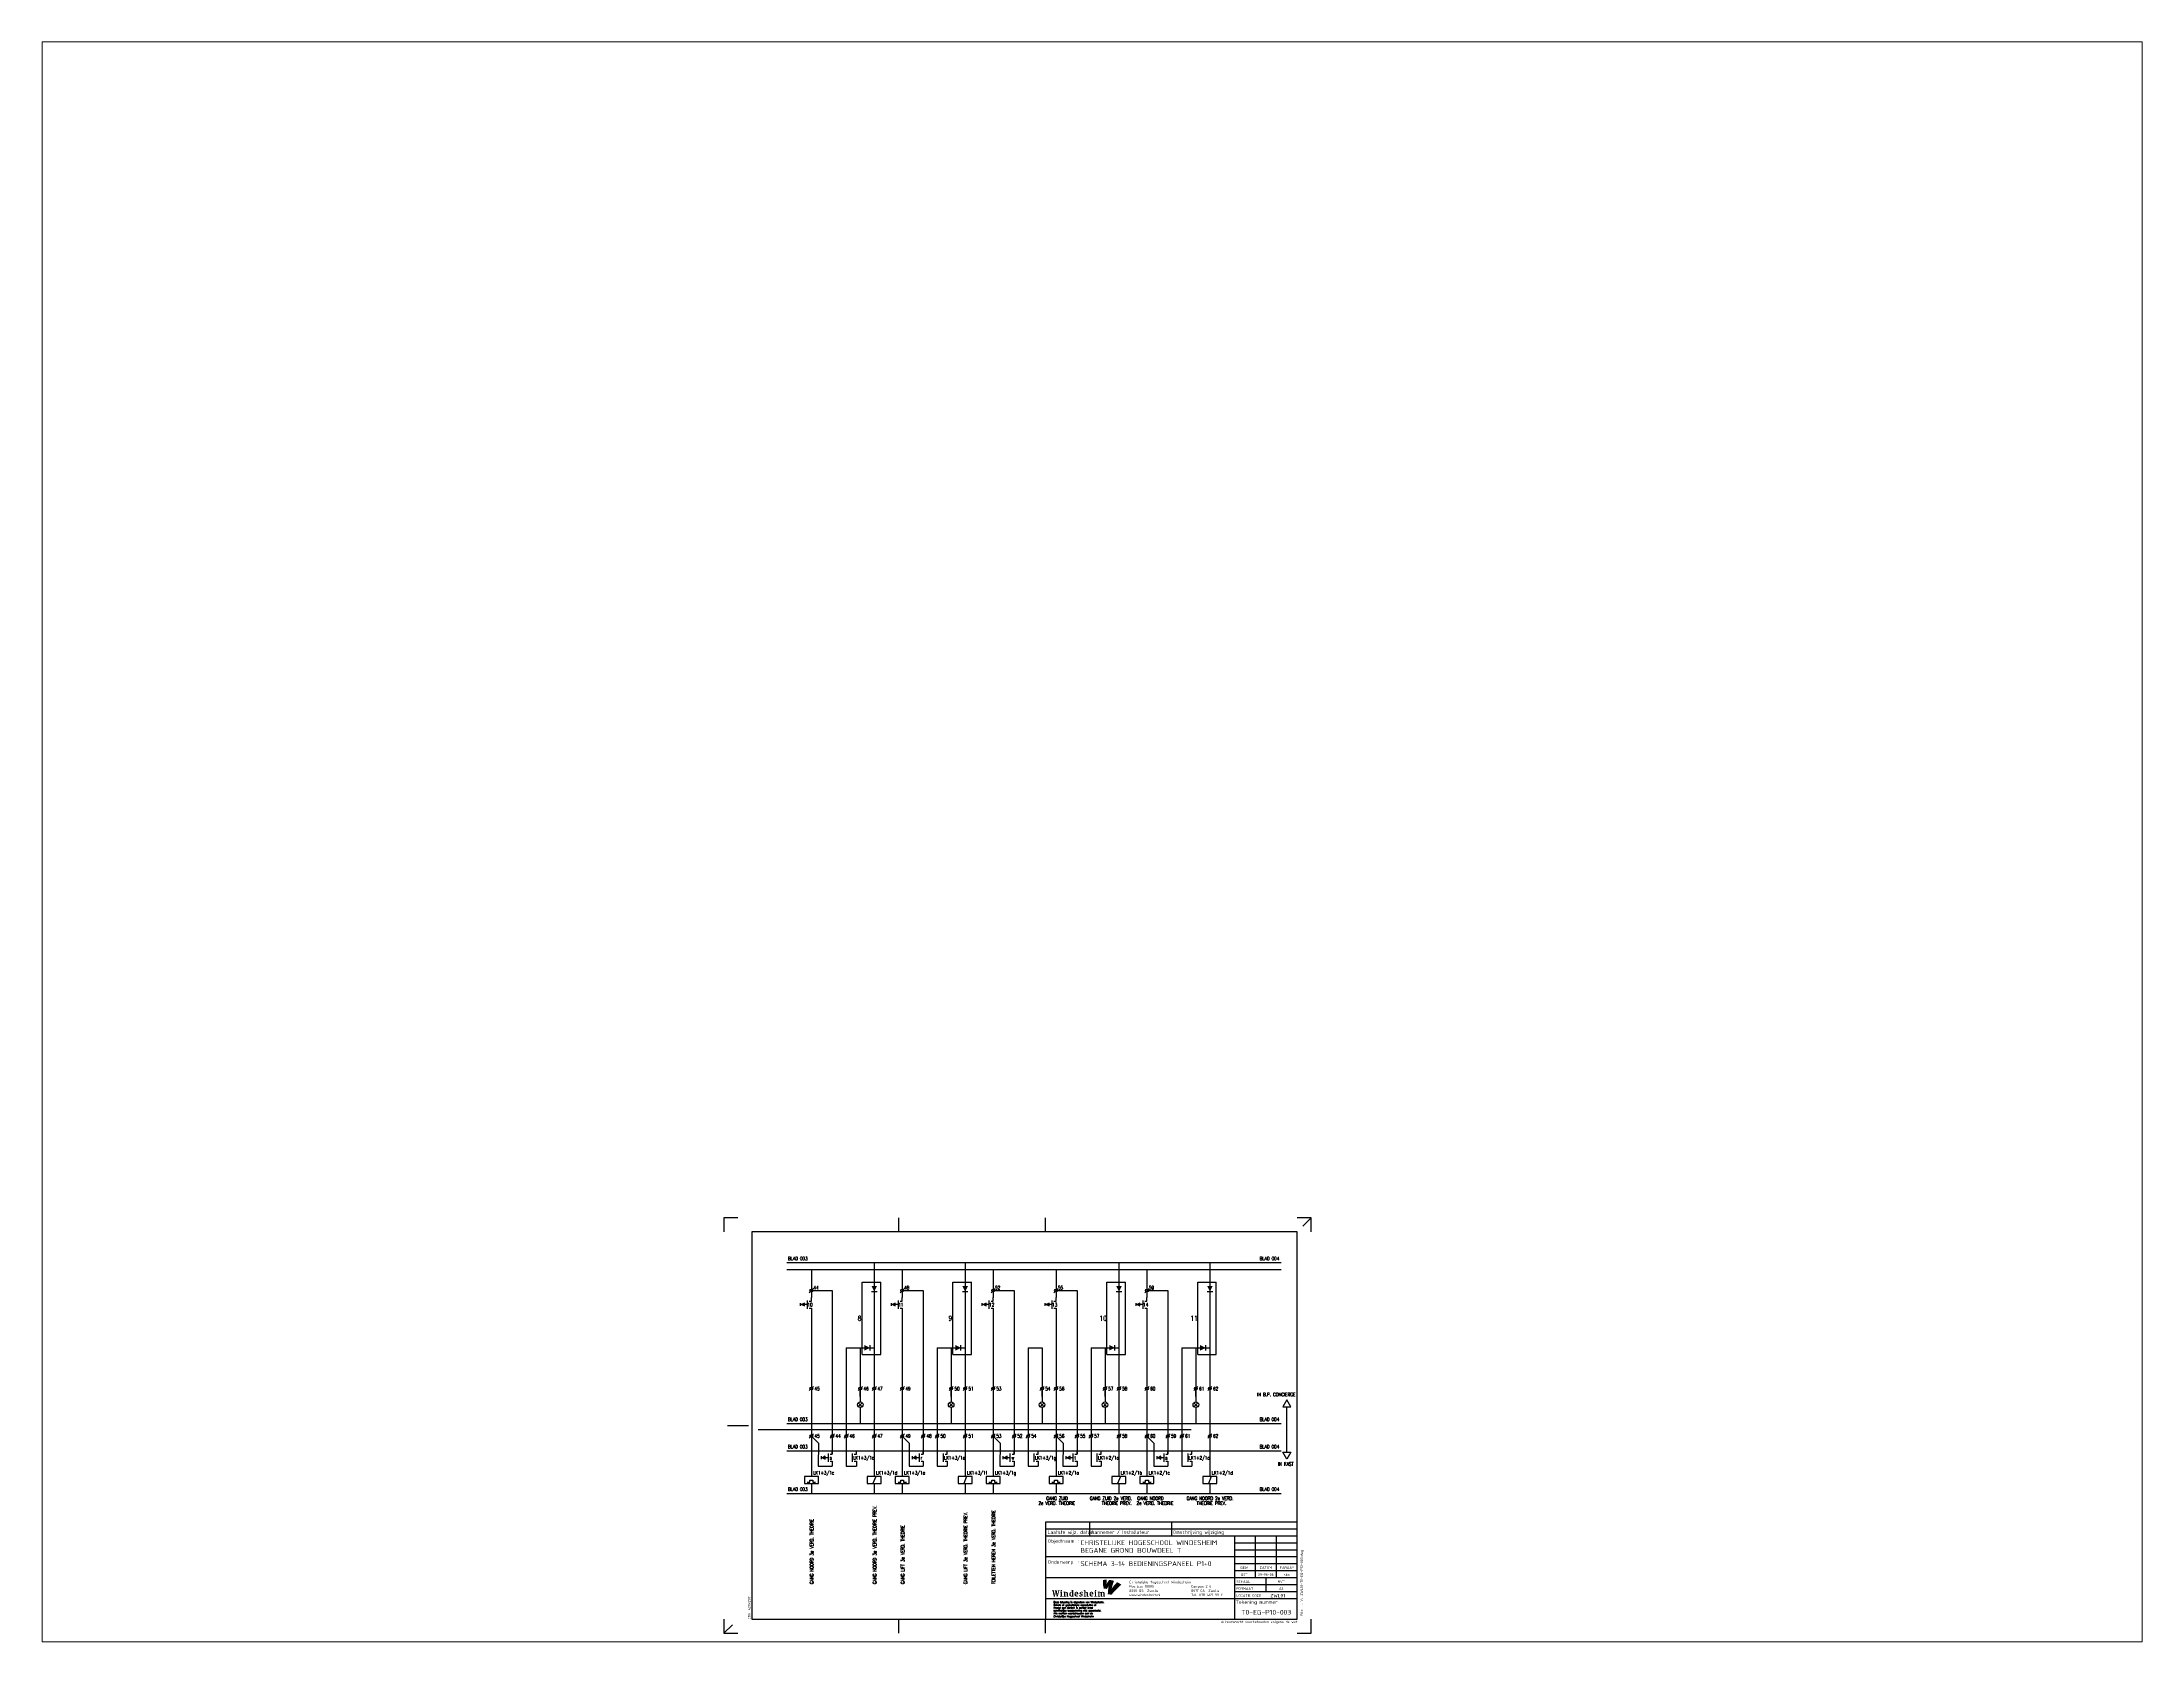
# Paper-space layout 'Layout1' of a CAD drawing. Header units: millimetres. Extents: x 27 to 240, y 20 to 183.
# The model-space entities are those that its viewports show. They can reach past a viewport. Long polylines and large blocks are cut down to what shows.
import ezdxf
from ezdxf.enums import TextEntityAlignment as Align

# ---------------------------------------------------------------- set-up
doc = ezdxf.new("R2010")
doc.units = ezdxf.units.MM
doc.linetypes.add('HIDDEN', pattern=[9.375, 6.25, -3.125])
for name, color, linetype in [('00att018', 1, 'CONTINUOUS'), ('00att025', 2, 'CONTINUOUS'), ('00att035', 3, 'CONTINUOUS'), ('00att050', 4, 'CONTINUOUS'), ('00kad018', 1, 'CONTINUOUS'), ('00kad025', 2, 'CONTINUOUS'), ('00kad070', 5, 'CONTINUOUS'), ('BL$2----_KADER', 7, 'CONTINUOUS'), ('BL$4----_LOGO', 7, 'CONTINUOUS'), ('BL$4----_STEMPEL', 7, 'CONTINUOUS'), ('ByLayer', 2, 'CONTINUOUS'), ('D25', 1, 'CONTINUOUS'), ('D35', 2, 'CONTINUOUS'), ('EL6-----', 7, 'CONTINUOUS'), ('LAAG_1', 160, 'CONTINUOUS')]:
    doc.layers.add(name, color=color, linetype=linetype)
doc.styles.add('EDU', font='ROMANS.SHX', dxfattribs={"height": 2.5})
doc.styles.add('ISO', font='isocp.shx')
doc.styles.add('ROMANS', font='ROMANS.SHX', dxfattribs={"width": 0.7})

# ---------------------------------------------------------------- blocks, each defined once
blk = doc.blocks.new('a3-windesheim-hor')
at = {"layer": '00kad018', "color": 1}
for p, q in [((0, 297), (0, 287)), ((10, 297), (0, 297)), ((125, 287), (125, 297)), ((230, 287), (230, 297)), ((420, 297), (410, 297)), ((420, 297), (414, 291)), ((420, 287), (420, 297)), ((2.5, 148.5), (17.5, 148.5)), ((0, 10), (0, 0)), ((0, 0), (6, 6)), ((0, 0), (10, 0)), ((125, 0), (125, 10)), ((230, 0), (230, 10)), ((410, 0), (420, 0)), ((420, 0), (420, 10))]:
    blk.add_line(p, q, dxfattribs=at)
at = {"layer": '00kad070', "color": 5}
for p, q in [((20, 287), (20, 10)), ((410, 287), (20, 287)), ((410, 10), (410, 287)), ((20, 10), (410, 10))]:
    blk.add_line(p, q, dxfattribs=at)
at = {"layer": '00att018', "color": 1, "style": 'ISO'}
blk.add_text('afm. 420x297', height=1.8, rotation=90, dxfattribs=at).set_placement((19, 10))
blk.add_text('Auteursrecht voorbehouden volgens de wet', height=1.8, dxfattribs=at).set_placement((410.1, 7.2), align=Align.RIGHT)
blk = doc.blocks.new('AI9-BLK4')
at = {"layer": 'LAAG_1'}
h = blk.add_hatch(color=40, dxfattribs=at)
edge = h.paths.add_edge_path()
edge.add_spline(control_points=[(7.1, 7.2), (4.8, 4.7), (2.6, 2.6), (-0.7, -2.1), (0, 0.5), (1.3, 5.9), (2.6, 9), (0.7, 9.7), (-2.2, 10.3), (-4.1, 10.4), (-5.5, 8.8), (-7.5, 5.5), (-8.1, 4.4), (-8, 6.9), (-7.7, 9.3), (-7.6, 10.6), (-9.6, 10.7), (-11, 10.6), (-13.2, 10.3), (-13.3, 6), (-13.1, 2), (-12, -2), (-10.8, -2.1), (-7.6, -2.4), (-7.6, -2.4), (-7.1, -1.7), (-6.1, 0), (-5, 1.4), (-5.4, -0.9), (-5.9, -4.1), (-6.1, -7.2), (-6.1, -8.1), (-6.2, -9.1), (-6.2, -10.1), (-4.7, -10.2), (-1, -10.6), (-0.7, -10.6), (-0.7, -10.6), (-0.7, -10.6), (-0.7, -10.6), (-0.7, -10.6), (-0.7, -10.6), (-0.7, -10.6), (0.7, -8.8), (2.3, -7), (3.6, -5.5), (4.7, -4.4), (5.7, -3.3), (6.7, -2.4), (9.3, 0.1), (11.5, 2.1), (13.2, 3.5), (11, 5.1), (9.5, 6.1), (7.1, 7.2)], knot_values=[0, 0, 0, 0, 1, 1, 1, 2, 2, 2, 3, 3, 3, 4, 4, 4, 5, 5, 5, 6, 6, 6, 7, 7, 7, 8, 8, 8, 9, 9, 9, 10, 10, 10, 11, 11, 11, 12, 12, 12, 13, 13, 13, 14, 14, 14, 15, 15, 15, 16, 16, 16, 17, 17, 17, 18, 18, 18, 18], degree=3, periodic=0)
h = blk.add_hatch(color=154, dxfattribs=at)
edge = h.paths.add_edge_path()
edge.add_spline(control_points=[(-0.7, -10.6), (-0.7, -10.6), (-0.7, -10.6), (-0.7, -10.6), (-0.7, -10.6), (-0.7, -10.6), (-0.7, -10.6)], knot_values=[0, 0, 0, 0, 1, 1, 1, 2, 2, 2, 2], degree=3, periodic=0)
h = blk.add_hatch(color=154, dxfattribs=at)
edge = h.paths.add_edge_path()
edge.add_spline(control_points=[(-0.7, -10.6), (-0.7, -10.6), (-0.7, -10.6), (-0.7, -10.6), (-0.7, -10.6), (-0.7, -10.6), (-0.7, -10.6)], knot_values=[0, 0, 0, 0, 1, 1, 1, 2, 2, 2, 2], degree=3, periodic=0)
blk = doc.blocks.new('AI9-BLK3')
at = {"layer": 'LAAG_1'}
h = blk.add_hatch(color=154, dxfattribs=at)
edge = h.paths.add_edge_path()
edge.add_spline(control_points=[(-27.8, 3.2), (-27.8, 3.2), (-29.8, -4.7), (-29.8, -4.7), (-29.8, -4.7), (-31.2, -4.7), (-31.2, -4.7), (-31.2, -4.7), (-32.5, 1.8), (-32.5, 1.8), (-32.5, 1.8), (-33.9, -4.7), (-33.9, -4.7), (-33.9, -4.7), (-35.4, -4.7), (-35.4, -4.7), (-35.4, -4.7), (-37.2, 3.2), (-37.2, 3.2), (-37.2, 3.2), (-38, 3.2), (-38, 3.2), (-38, 3.2), (-38, 4.2), (-38, 4.2), (-38, 4.2), (-34.8, 4.2), (-34.8, 4.2), (-34.8, 4.2), (-34.8, 3.2), (-34.8, 3.2), (-34.8, 3.2), (-35.4, 3.2), (-35.4, 3.2), (-35.4, 3.2), (-34.4, -2.1), (-34.4, -2.1), (-34.4, -2.1), (-33.2, 3.3), (-33.2, 3.3), (-33.2, 3.3), (-33.7, 3.3), (-33.7, 3.3), (-33.7, 3.3), (-33.7, 4.2), (-33.7, 4.2), (-33.7, 4.2), (-31.3, 4.2), (-31.3, 4.2), (-31.3, 4.2), (-30.2, -2.1), (-30.2, -2.1), (-30.2, -2.1), (-29, 3.2), (-29, 3.2), (-29, 3.2), (-29.8, 3.2), (-29.8, 3.2), (-29.8, 3.2), (-29.8, 4.2), (-29.8, 4.2), (-29.8, 4.2), (-27.2, 4.2), (-27.2, 4.2), (-27.2, 4.2), (-27.2, 3.2), (-27.2, 3.2), (-27.2, 3.2), (-27.8, 3.2), (-27.8, 3.2)], knot_values=[0, 0, 0, 0, 1, 1, 1, 2, 2, 2, 3, 3, 3, 4, 4, 4, 5, 5, 5, 6, 6, 6, 7, 7, 7, 8, 8, 8, 9, 9, 9, 10, 10, 10, 11, 11, 11, 12, 12, 12, 13, 13, 13, 14, 14, 14, 15, 15, 15, 16, 16, 16, 17, 17, 17, 18, 18, 18, 19, 19, 19, 20, 20, 20, 21, 21, 21, 22, 22, 22, 23, 23, 23, 23], degree=3, periodic=0)
h = blk.add_hatch(color=154, dxfattribs=at)
edge = h.paths.add_edge_path()
edge.add_spline(control_points=[(-26.4, -4.7), (-26.4, -4.7), (-26.4, -3.9), (-26.4, -3.9), (-26.4, -3.9), (-25.5, -3.9), (-25.5, -3.9), (-25.5, -3.9), (-25.5, 1.2), (-25.5, 1.2), (-25.5, 1.2), (-26.4, 1.2), (-26.4, 1.2), (-26.4, 1.2), (-26.4, 2), (-26.4, 2), (-26.4, 2), (-23.8, 2), (-23.8, 2), (-23.8, 2), (-23.8, -3.9), (-23.8, -3.9), (-23.8, -3.9), (-22.9, -3.9), (-22.9, -3.9), (-22.9, -3.9), (-22.9, -4.7), (-22.9, -4.7), (-22.9, -4.7), (-26.4, -4.7), (-26.4, -4.7)], knot_values=[0, 0, 0, 0, 1, 1, 1, 2, 2, 2, 3, 3, 3, 4, 4, 4, 5, 5, 5, 6, 6, 6, 7, 7, 7, 8, 8, 8, 9, 9, 9, 10, 10, 10, 10], degree=3, periodic=0)
edge = h.paths.add_edge_path()
edge.add_spline(control_points=[(-24.7, 2.7), (-25.2, 2.7), (-25.7, 3.2), (-25.7, 3.7), (-25.7, 4.3), (-25.2, 4.8), (-24.7, 4.8), (-24.1, 4.8), (-23.6, 4.3), (-23.6, 3.7), (-23.6, 3.2), (-24.1, 2.7), (-24.7, 2.7)], knot_values=[0, 0, 0, 0, 1, 1, 1, 2, 2, 2, 3, 3, 3, 4, 4, 4, 4], degree=3, periodic=0)
h = blk.add_hatch(color=154, dxfattribs=at)
edge = h.paths.add_edge_path()
edge.add_spline(control_points=[(-17, -4.7), (-17, -4.7), (-17, -0.9), (-17, -0.9), (-17, -0.3), (-17.2, 0.2), (-17.5, 0.5), (-17.9, 0.9), (-18.3, 1.1), (-18.9, 1.1), (-19, 1.1), (-19, 1.1), (-19.1, 1.1), (-19.1, 1.1), (-19.1, -3.9), (-19.1, -3.9), (-19.1, -3.9), (-18.2, -3.9), (-18.2, -3.9), (-18.2, -3.9), (-18.2, -4.7), (-18.2, -4.7), (-18.2, -4.7), (-21.7, -4.7), (-21.7, -4.7), (-21.7, -4.7), (-21.7, -3.9), (-21.7, -3.9), (-21.7, -3.9), (-20.8, -3.9), (-20.8, -3.9), (-20.8, -3.9), (-20.8, 1.2), (-20.8, 1.2), (-20.8, 1.2), (-21.7, 1.2), (-21.7, 1.2), (-21.7, 1.2), (-21.7, 2), (-21.7, 2), (-21.7, 2), (-19.4, 2), (-19.4, 2), (-19.1, 2), (-18.9, 2), (-18.6, 2), (-17, 2), (-16.3, 1.9), (-15.9, 1.4), (-15.5, 1), (-15.3, 0.6), (-15.3, -0.2), (-15.3, -0.2), (-15.3, -3.9), (-15.3, -3.9), (-15.3, -3.9), (-14.5, -3.9), (-14.5, -3.9), (-14.5, -3.9), (-14.5, -4.7), (-14.5, -4.7), (-14.5, -4.7), (-17, -4.7), (-17, -4.7)], knot_values=[0, 0, 0, 0, 1, 1, 1, 2, 2, 2, 3, 3, 3, 4, 4, 4, 5, 5, 5, 6, 6, 6, 7, 7, 7, 8, 8, 8, 9, 9, 9, 10, 10, 10, 11, 11, 11, 12, 12, 12, 13, 13, 13, 14, 14, 14, 15, 15, 15, 16, 16, 16, 17, 17, 17, 18, 18, 18, 19, 19, 19, 20, 20, 20, 21, 21, 21, 21], degree=3, periodic=0)
h = blk.add_hatch(color=154, dxfattribs=at)
edge = h.paths.add_edge_path(flags=16)
edge.add_spline(control_points=[(-6.8, -4.7), (-6.8, -4.7), (-6.8, -3.9), (-6.8, -3.9), (-6.8, -3.9), (-7.6, -3.9), (-7.6, -3.9), (-7.6, -3.9), (-7.6, 4.5), (-7.6, 4.5), (-7.6, 4.5), (-10.2, 4.5), (-10.2, 4.5), (-10.2, 4.5), (-10.2, 3.6), (-10.2, 3.6), (-10.2, 3.6), (-9.3, 3.6), (-9.3, 3.6), (-9.3, 3.6), (-9.3, 2), (-9.3, 2), (-9.6, 2), (-9.8, 2), (-10.2, 2), (-11.9, 2), (-13.2, 0.7), (-13.2, -1.5), (-13.2, -3.8), (-12.3, -4.8), (-10.3, -4.8), (-9.9, -4.8), (-9.3, -4.7), (-9.1, -4.7), (-9.1, -4.7), (-6.8, -4.7), (-6.8, -4.7)], knot_values=[0, 0, 0, 0, 1, 1, 1, 2, 2, 2, 3, 3, 3, 4, 4, 4, 5, 5, 5, 6, 6, 6, 7, 7, 7, 8, 8, 8, 9, 9, 9, 10, 10, 10, 11, 11, 11, 12, 12, 12, 12], degree=3, periodic=0)
edge = h.paths.add_edge_path()
edge.add_spline(control_points=[(-9.3, -3.7), (-9.5, -3.8), (-9.6, -3.8), (-9.8, -3.8), (-10.8, -3.8), (-11.5, -3.1), (-11.5, -1.2), (-11.5, 0.4), (-10.9, 1.1), (-10, 1.1), (-9.7, 1.1), (-9.5, 1), (-9.3, 1), (-9.3, 1), (-9.3, -3.7), (-9.3, -3.7)], knot_values=[0, 0, 0, 0, 1, 1, 1, 2, 2, 2, 3, 3, 3, 4, 4, 4, 5, 5, 5, 5], degree=3, periodic=0)
h = blk.add_hatch(color=154, dxfattribs=at)
edge = h.paths.add_edge_path(flags=16)
edge.add_spline(control_points=[(-0.4, -1.4), (-0.4, 1), (-1.2, 2.1), (-3, 2.1), (-4.8, 2.1), (-5.9, 0.7), (-5.9, -1.4), (-5.9, -3.6), (-4.8, -4.8), (-2.7, -4.8), (-1.9, -4.8), (-1.2, -4.6), (-0.7, -4.4), (-0.7, -4.4), (-0.7, -3.5), (-0.7, -3.5), (-1.2, -3.6), (-1.6, -3.6), (-2, -3.6), (-3.4, -3.6), (-4.2, -2.5), (-4.2, -1.4), (-4.2, -1.4), (-0.4, -1.4), (-0.4, -1.4)], knot_values=[0, 0, 0, 0, 1, 1, 1, 2, 2, 2, 3, 3, 3, 4, 4, 4, 5, 5, 5, 6, 6, 6, 7, 7, 7, 8, 8, 8, 8], degree=3, periodic=0)
edge = h.paths.add_edge_path()
edge.add_spline(control_points=[(-2.2, -0.5), (-2.2, -0.5), (-4.2, -0.5), (-4.2, -0.5), (-4.2, 0.5), (-3.8, 1.1), (-3.2, 1.1), (-2.6, 1.1), (-2.2, 0.6), (-2.2, -0.5)], knot_values=[0, 0, 0, 0, 1, 1, 1, 2, 2, 2, 3, 3, 3, 3], degree=3, periodic=0)
h = blk.add_hatch(color=154, dxfattribs=at)
edge = h.paths.add_edge_path()
edge.add_spline(control_points=[(3.2, -4.8), (2.4, -4.8), (1.5, -4.6), (1.3, -4.5), (1.3, -4.5), (1.3, -2.7), (1.3, -2.7), (1.3, -2.7), (2.3, -2.7), (2.3, -2.7), (2.3, -2.7), (2.3, -3.6), (2.3, -3.6), (2.6, -3.7), (2.9, -3.8), (3.3, -3.8), (4.1, -3.8), (4.5, -3.5), (4.5, -3), (4.5, -2.5), (4.1, -2.3), (3.5, -2.1), (3.5, -2.1), (2.7, -1.8), (2.7, -1.8), (1.8, -1.5), (1.3, -1), (1.3, 0.1), (1.3, 1.2), (2.3, 2.1), (3.9, 2.1), (4.6, 2.1), (5.3, 2), (5.7, 1.9), (5.7, 1.9), (5.7, 0), (5.7, 0), (5.7, 0), (4.7, 0), (4.7, 0), (4.7, 0), (4.7, 1), (4.7, 1), (4.4, 1.1), (4.2, 1.1), (3.9, 1.1), (3.2, 1.1), (2.8, 0.8), (2.8, 0.4), (2.8, 0), (3, -0.2), (3.6, -0.4), (3.6, -0.4), (4.4, -0.7), (4.4, -0.7), (5.4, -1), (6, -1.6), (6, -2.6), (6, -4), (4.8, -4.8), (3.2, -4.8)], knot_values=[0, 0, 0, 0, 1, 1, 1, 2, 2, 2, 3, 3, 3, 4, 4, 4, 5, 5, 5, 6, 6, 6, 7, 7, 7, 8, 8, 8, 9, 9, 9, 10, 10, 10, 11, 11, 11, 12, 12, 12, 13, 13, 13, 14, 14, 14, 15, 15, 15, 16, 16, 16, 17, 17, 17, 18, 18, 18, 19, 19, 19, 20, 20, 20, 20], degree=3, periodic=0)
h = blk.add_hatch(color=154, dxfattribs=at)
edge = h.paths.add_edge_path()
edge.add_spline(control_points=[(11.8, -4.7), (11.8, -4.7), (11.8, -1), (11.8, -1), (11.8, -0.3), (11.7, 0.2), (11.3, 0.5), (10.9, 0.9), (10.5, 1.1), (10, 1.1), (9.9, 1.1), (9.8, 1.1), (9.7, 1.1), (9.7, 1.1), (9.7, -3.9), (9.7, -3.9), (9.7, -3.9), (10.6, -3.9), (10.6, -3.9), (10.6, -3.9), (10.6, -4.7), (10.6, -4.7), (10.6, -4.7), (7.1, -4.7), (7.1, -4.7), (7.1, -4.7), (7.1, -3.9), (7.1, -3.9), (7.1, -3.9), (8, -3.9), (8, -3.9), (8, -3.9), (8, 3.6), (8, 3.6), (8, 3.6), (7.2, 3.6), (7.2, 3.6), (7.2, 3.6), (7.2, 4.5), (7.2, 4.5), (7.2, 4.5), (9.7, 4.5), (9.7, 4.5), (9.7, 4.5), (9.7, 2), (9.7, 2), (9.9, 2), (10.2, 2), (10.5, 2), (11.9, 2), (12.5, 1.8), (13, 1.4), (13.4, 1), (13.5, 0.5), (13.5, -0.2), (13.5, -0.2), (13.5, -3.9), (13.5, -3.9), (13.5, -3.9), (14.3, -3.9), (14.3, -3.9), (14.3, -3.9), (14.3, -4.7), (14.3, -4.7), (14.3, -4.7), (11.8, -4.7), (11.8, -4.7)], knot_values=[0, 0, 0, 0, 1, 1, 1, 2, 2, 2, 3, 3, 3, 4, 4, 4, 5, 5, 5, 6, 6, 6, 7, 7, 7, 8, 8, 8, 9, 9, 9, 10, 10, 10, 11, 11, 11, 12, 12, 12, 13, 13, 13, 14, 14, 14, 15, 15, 15, 16, 16, 16, 17, 17, 17, 18, 18, 18, 19, 19, 19, 20, 20, 20, 21, 21, 21, 22, 22, 22, 22], degree=3, periodic=0)
h = blk.add_hatch(color=154, dxfattribs=at)
edge = h.paths.add_edge_path(flags=16)
edge.add_spline(control_points=[(21.1, -1.4), (21.1, 1), (20.4, 2.1), (18.5, 2.1), (16.7, 2.1), (15.6, 0.7), (15.6, -1.4), (15.6, -3.6), (16.8, -4.8), (18.9, -4.8), (19.6, -4.8), (20.3, -4.6), (20.8, -4.4), (20.8, -4.4), (20.8, -3.5), (20.8, -3.5), (20.4, -3.6), (19.9, -3.6), (19.5, -3.6), (18.1, -3.6), (17.3, -2.5), (17.3, -1.4), (17.3, -1.4), (21.1, -1.4), (21.1, -1.4)], knot_values=[0, 0, 0, 0, 1, 1, 1, 2, 2, 2, 3, 3, 3, 4, 4, 4, 5, 5, 5, 6, 6, 6, 7, 7, 7, 8, 8, 8, 8], degree=3, periodic=0)
edge = h.paths.add_edge_path()
edge.add_spline(control_points=[(19.3, -0.5), (19.3, -0.5), (17.3, -0.5), (17.3, -0.5), (17.3, 0.5), (17.8, 1.1), (18.4, 1.1), (18.9, 1.1), (19.3, 0.6), (19.3, -0.5)], knot_values=[0, 0, 0, 0, 1, 1, 1, 2, 2, 2, 3, 3, 3, 3], degree=3, periodic=0)
h = blk.add_hatch(color=154, dxfattribs=at)
edge = h.paths.add_edge_path()
edge.add_spline(control_points=[(22.5, -4.7), (22.5, -4.7), (22.5, -3.9), (22.5, -3.9), (22.5, -3.9), (23.4, -3.9), (23.4, -3.9), (23.4, -3.9), (23.4, 1.2), (23.4, 1.2), (23.4, 1.2), (22.5, 1.2), (22.5, 1.2), (22.5, 1.2), (22.5, 2), (22.5, 2), (22.5, 2), (25.1, 2), (25.1, 2), (25.1, 2), (25.1, -3.9), (25.1, -3.9), (25.1, -3.9), (26, -3.9), (26, -3.9), (26, -3.9), (26, -4.7), (26, -4.7), (26, -4.7), (22.5, -4.7), (22.5, -4.7)], knot_values=[0, 0, 0, 0, 1, 1, 1, 2, 2, 2, 3, 3, 3, 4, 4, 4, 5, 5, 5, 6, 6, 6, 7, 7, 7, 8, 8, 8, 9, 9, 9, 10, 10, 10, 10], degree=3, periodic=0)
edge = h.paths.add_edge_path()
edge.add_spline(control_points=[(24.2, 2.7), (23.6, 2.7), (23.2, 3.2), (23.2, 3.7), (23.2, 4.3), (23.6, 4.8), (24.2, 4.8), (24.8, 4.8), (25.3, 4.3), (25.3, 3.7), (25.3, 3.2), (24.8, 2.7), (24.2, 2.7)], knot_values=[0, 0, 0, 0, 1, 1, 1, 2, 2, 2, 3, 3, 3, 4, 4, 4, 4], degree=3, periodic=0)
h = blk.add_hatch(color=154, dxfattribs=at)
edge = h.paths.add_edge_path()
edge.add_spline(control_points=[(35.5, -4.7), (35.5, -4.7), (35.5, -0.9), (35.5, -0.9), (35.5, -0.3), (35.3, 0.2), (35, 0.5), (34.7, 0.9), (34.2, 1.1), (33.5, 1.1), (33.4, 1.1), (33.3, 1), (33.2, 1), (33.4, 0.8), (33.5, 0.3), (33.5, -0.1), (33.5, -0.1), (33.5, -3.9), (33.5, -3.9), (33.5, -3.9), (34.3, -3.9), (34.3, -3.9), (34.3, -3.9), (34.3, -4.7), (34.3, -4.7), (34.3, -4.7), (31.8, -4.7), (31.8, -4.7), (31.8, -4.7), (31.8, -0.9), (31.8, -0.9), (31.8, -0.2), (31.6, 0.2), (31.3, 0.5), (30.9, 0.9), (30.5, 1.1), (30, 1.1), (30, 1.1), (29.9, 1.1), (29.8, 1.1), (29.8, 1.1), (29.8, -3.9), (29.8, -3.9), (29.8, -3.9), (30.6, -3.9), (30.6, -3.9), (30.6, -3.9), (30.6, -4.7), (30.6, -4.7), (30.6, -4.7), (27.2, -4.7), (27.2, -4.7), (27.2, -4.7), (27.2, -3.9), (27.2, -3.9), (27.2, -3.9), (28.1, -3.9), (28.1, -3.9), (28.1, -3.9), (28.1, 1.2), (28.1, 1.2), (28.1, 1.2), (27.2, 1.2), (27.2, 1.2), (27.2, 1.2), (27.2, 2), (27.2, 2), (27.2, 2), (29.6, 2), (29.6, 2), (29.9, 2), (30.2, 2), (30.4, 2), (31.4, 2), (31.9, 1.9), (32.5, 1.7), (33, 1.9), (33.7, 2), (34.5, 2), (35.6, 2), (36.3, 1.8), (36.7, 1.4), (37.1, 1), (37.2, 0.5), (37.2, -0.1), (37.2, -0.1), (37.2, -3.9), (37.2, -3.9), (37.2, -3.9), (38, -3.9), (38, -3.9), (38, -3.9), (38, -4.7), (38, -4.7), (38, -4.7), (35.5, -4.7), (35.5, -4.7)], knot_values=[0, 0, 0, 0, 1, 1, 1, 2, 2, 2, 3, 3, 3, 4, 4, 4, 5, 5, 5, 6, 6, 6, 7, 7, 7, 8, 8, 8, 9, 9, 9, 10, 10, 10, 11, 11, 11, 12, 12, 12, 13, 13, 13, 14, 14, 14, 15, 15, 15, 16, 16, 16, 17, 17, 17, 18, 18, 18, 19, 19, 19, 20, 20, 20, 21, 21, 21, 22, 22, 22, 23, 23, 23, 24, 24, 24, 25, 25, 25, 26, 26, 26, 27, 27, 27, 28, 28, 28, 29, 29, 29, 30, 30, 30, 31, 31, 31, 32, 32, 32, 32], degree=3, periodic=0)
blk = doc.blocks.new('AI9-BLK2')
at = {"layer": 'LAAG_1', "color": 7}
for name, p in [('AI9-BLK4', (36.4, 1.4)), ('AI9-BLK3', (-11.6, -7.2))]:
    blk.add_blockref(name, p, dxfattribs=at)
blk = doc.blocks.new('CHW_ONDERHOEK')
at = {"layer": '00kad025', "color": 2}
for p, q in [((-190, 79.5), (-190, 69.5)), ((-10, 79.5), (-190, 79.5)), ((-158.5, 79.5), (-158.5, 69.5)), ((-100, 79.5), (-100, 69.5)), ((-10, 74.5), (-190, 74.5)), ((-10, 64.5), (-55, 64.5)), ((-40, 69.5), (-40, 39.5)), ((-25, 69.5), (-25, 39.5)), ((-10, 59.5), (-55, 59.5)), ((-10, 54.5), (-55, 54.5)), ((-10, 49.5), (-55, 49.5)), ((-32.5, 39.5), (-32.5, 34.5)), ((-32.5, 34.5), (-32.5, 29.5))]:
    blk.add_line(p, q, dxfattribs=at)
at = {"layer": '00kad070', "color": 5}
for p, q in [((-10, 69.5), (-190, 69.5)), ((-190, 69.5), (-190, 10)), ((-55, 69.5), (-55, 10)), ((-55, 54.5), (-190, 54.5)), ((-10, 39.5), (-190, 39.5)), ((-10, 44.5), (-55, 44.5)), ((-10, 34.5), (-55, 34.5)), ((-55, 24.5), (-190, 24.5)), ((-10, 29.5), (-55, 29.5)), ((-10, 24.5), (-55, 24.5))]:
    blk.add_line(p, q, dxfattribs=at)
at = {"layer": 'LAAG_1', "color": 7, "xscale": 0.5, "yscale": 0.5, "zscale": 0.5}
blk.add_blockref('AI9-BLK2', (-160.6, 32.2), dxfattribs=at)
at = {"layer": '00att018', "color": 1, "style": 'ISO'}
for s, p in [('GEW', (-48, 46)), ('DATUM', (-32.5, 46)), ('PARAAF', (-17.5, 46)), ('GET', (-48, 41))]:
    blk.add_text(s, height=1.8, dxfattribs=at).set_placement(p, align=Align.CENTER)
for s, p in [('SCHAAL', (-53.5, 36)), ('FORMAAT', (-53.5, 31))]:
    blk.add_text(s, height=1.8, dxfattribs=at).set_placement(p)
at = {"layer": '00att018', "color": 1, "linetype": 'Continuous', "style": 'EDU'}
for s, p in [('Deze tekening is eigendom van Windesheim.', (-184.2, 21.6)), ('Gehele of gedeeltelijke reproduktie of', (-184.2, 19.6)), ('inzage aan derden is zonder onze', (-184.2, 17.6)), ('schriftelijke toestemming niet geoorloofd.', (-184.2, 15.6)), ('Alle rechten voorbehouden aan de', (-184.2, 13.6)), ('Christelijke Hogeschool Windesheim', (-184.2, 11.4))]:
    blk.add_text(s, height=1.2, dxfattribs=at).set_placement(p)
at = {"layer": '00att018', "color": 1, "style": 'ISO', "width": 0.9}
blk.add_text('....\\\\', height=1.8, rotation=90, dxfattribs=at).set_placement((-6, 20.5))
at = {"layer": '00att018', "color": 1, "style": 'ISO'}
blk.add_text('File:', height=1.8, rotation=90, dxfattribs=at).set_placement((-6, 12.5))
for tag, p in [('WZ_CODED', (-48, 66.1)), ('WZ_CODEC', (-48, 61.1)), ('WZ_DATUMD', (-32.5, 66.1)), ('WZ_DATUMC', (-32.5, 61.1)), ('WZ_WZGOEDD', (-17.5, 66.1)), ('WZ_WZGOEDC', (-17.5, 61.1)), ('WZ_CODEA', (-48, 51.1)), ('WZ_CODEB', (-48, 56.1)), ('WZ_DATUMB', (-32.5, 56.1)), ('WZ_DATUMA', (-32.5, 51.1)), ('WZ_WZGOEDB', (-17.5, 56.1)), ('WZ_WZGOEDA', (-17.5, 51.1)), ('TKDATCREAT', (-32.5, 41)), ('TKFORMAAT', (-21.5, 31)), ('TKSCHAAL', (-21.5, 36)), ('TKINIT', (-17.5, 41))]:
    blk.add_attdef(tag, text='', height=1.8, dxfattribs=at).set_placement(p, align=Align.CENTER)
blk.add_attdef('DWGNAME', (-6, 26.9), '', height=1.8, rotation=90, dxfattribs=at)
at = {"layer": '00att025', "color": 2, "style": 'ISO'}
for s, p in [('Objectnaam', (-188.5, 64.7)), ('Onderwerp', (-188.5, 49.7)), ('Tekening nummer', (-54, 21))]:
    blk.add_text(s, height=2.5, dxfattribs=at).set_placement(p)
at = {"layer": '00att025', "style": 'ISO'}
for p in [(-167, 64.7), (-167, 49.8)]:
    blk.add_text(':', height=2.5, dxfattribs=at).set_placement(p)
at = {"layer": '00att025', "color": 1, "style": 'ISO'}
blk.add_text('LOCATIE CODE :', height=1.8, dxfattribs=at).set_placement((-53.5, 26))
at = {"layer": '00att025', "color": 2, "style": 'ISO'}
for tag, p in [('WZ_DATUM', (-184, 75.9)), ('WZ_AANNEMER_INSTALATEUR', (-157.5, 75.9)), ('WZ_OMSCHR', (-99, 75.9))]:
    blk.add_attdef(tag, p, '', height=2.5, dxfattribs=at)
at = {"layer": '00att025', "color": 3, "style": 'ISO'}
blk.add_attdef('TKVRIJ2', text='', height=2.5, dxfattribs=at).set_placement((-24, 25.6), align=Align.CENTER)
at = {"layer": '00att035', "color": 3, "style": 'ISO'}
for s, p in [('Laatste wijz. datum', (-188.5, 71)), ('Aannemer / Installateur', (-157.5, 71)), ('Omschrijving wijziging', (-99, 71))]:
    blk.add_text(s, height=2.5, dxfattribs=at).set_placement(p)
for tag, p in [('TK1OMSCHR', (-165.1, 57.5)), ('PROMSCHR', (-165.1, 63)), ('TK2OMSCHR', (-165.1, 48)), ('TKVRIJ1', (-165.1, 42.5))]:
    blk.add_attdef(tag, p, '', height=3.5, dxfattribs=at)
at = {"layer": '00att050', "color": 4, "style": 'ISO'}
blk.add_attdef('TKFASE', text='', height=5, dxfattribs=at).set_placement((-14.5, 82), align=Align.RIGHT)
blk.add_attdef('TKTEKNR', text='', height=3.5, dxfattribs=at).set_placement((-32.2, 13.2), align=Align.CENTER)
at = {"layer": 'BL$4----_LOGO', "color": 1, "style": 'ISO'}
for s, p in [('Christelijke Hogeschool Windesheim', (-130.2, 35.7)), ('Postbus 10090', (-130.2, 32.6)), ('8000 GB  Zwolle', (-130.2, 29.5)), ('Campus 2-6', (-85.9, 32.6)), ('8017 CA  Zwolle', (-85.9, 29.5)), ('www.windesheim.nl', (-130.2, 26.5)), ('Tel. 038 469 99 11', (-85.9, 26.5))]:
    blk.add_text(s, height=1.8, dxfattribs=at).set_placement(p)
blk = doc.blocks.new('KLEM')
at = {"layer": 'D25'}
blk.add_line((-1.5, -0.5), (1.5, 2.5), dxfattribs=at)
at = {"layer": 'D35'}
blk.add_circle((0, 1), 1, dxfattribs=at)
blk = doc.blocks.new('SIGL-WIT')
at = {"layer": 'D25'}
for p, q in [((1.4, 1.4), (-1.4, -1.4)), ((-1.4, 1.4), (1.4, -1.4))]:
    blk.add_line(p, q, dxfattribs=at)
at = {"layer": 'D35'}
blk.add_circle((0, 0), 2, dxfattribs=at)
blk = doc.blocks.new('DIODE')
at = {"layer": 'ByLayer'}
blk.add_line((-2, 0), (2, 0), dxfattribs=at)
blk.add_solid([(-2, 4), (2, 4), (0, 0)], dxfattribs=at)
blk = doc.blocks.new('SCHAK-03')
at = {"layer": 'ByLayer'}
for p, q in [((-8, 6), (-8, 4)), ((-3, 8), (-3, 2))]:
    blk.add_line(p, q, dxfattribs=at)
at = {"layer": 'ByLayer', "color": 1, "linetype": 'HIDDEN'}
blk.add_line((-3, 5), (-8, 5), dxfattribs=at)
at = {"layer": 'ByLayer', "color": 1}
for p, q in [((-1.5, 7.5), (0, 7.5)), ((-1.5, 2.5), (0, 2.5)), ((0, 7.5), (0, 10)), ((0, 2.5), (0, 0))]:
    blk.add_line(p, q, dxfattribs=at)
at = {"layer": 'D25'}
for p, q in [((-5, 6), (-7, 5)), ((-7, 5), (-5, 4)), ((-5, 4), (-5, 6))]:
    blk.add_line(p, q, dxfattribs=at)
blk = doc.blocks.new('MAGN-1')
at = {"layer": 'D25'}
blk.add_line((1, 5), (-1, 0), dxfattribs=at)
at = {"layer": 'D35'}
blk.add_lwpolyline([(-5, 5), (-5, 0), (5, 0), (5, 5), (-5, 5)], dxfattribs=at)
blk = doc.blocks.new('MAGN-2')
at = {"layer": 'D25'}
for p, q in [((-3, 1), (-1, 1)), ((-1, 1), (-1, 2.4)), ((-1, 2.4), (1, 2.4)), ((1, 2.4), (1, 1)), ((1, 1), (3, 1))]:
    blk.add_line(p, q, dxfattribs=at)
at = {"layer": 'D35'}
blk.add_lwpolyline([(-5, 5), (-5, 0), (5, 0), (5, 5), (-5, 5)], dxfattribs=at)
blk = doc.blocks.new('SCHAK-01')
at = {"layer": 'ByLayer'}
blk.add_line((-3, 8), (-3, 2), dxfattribs=at)
at = {"layer": 'ByLayer', "color": 1}
for p, q in [((-1.5, 7.5), (0, 7.5)), ((-1.5, 2.5), (0, 2.5)), ((0, 7.5), (0, 10)), ((0, 2.5), (0, 0))]:
    blk.add_line(p, q, dxfattribs=at)

msp = doc.modelspace()

# ---------------------------------------------------------------- linework, layer by layer
at = {"layer": 'D25'}
for p, q in [((45, 265), (398.5, 265)), ((45, 260), (398.5, 260)), ((62.5, 260), (62.5, 246)), ((107.5, 265), (107.5, 204.1)), ((127.5, 260), (127.5, 246)), ((172.5, 265), (172.5, 204.1)), ((192.5, 260), (192.5, 246)), ((237.5, 260), (237.5, 246)), ((282.5, 265), (282.5, 204.1)), ((302.5, 260), (302.5, 246)), ((347.5, 265), (347.5, 204.1)), ((62.5, 244), (62.5, 240)), ((63.5, 245), (77.5, 245)), ((77.5, 245), (77.5, 142)), ((127.5, 244), (127.5, 240)), ((128.5, 245), (142.5, 245)), ((142.5, 245), (142.5, 142)), ((192.5, 244), (192.5, 240)), ((193.5, 245), (207.5, 245)), ((207.5, 245), (207.5, 142)), ((237.5, 244), (237.5, 240)), ((238.5, 245), (252.5, 245)), ((252.5, 245), (252.5, 142)), ((302.5, 244), (302.5, 240)), ((303.5, 245), (317.5, 245)), ((317.5, 245), (317.5, 142)), ((62.5, 232.5), (62.5, 176)), ((127.5, 232.5), (127.5, 176)), ((192.5, 232.5), (192.5, 176)), ((237.5, 232.5), (237.5, 176)), ((302.5, 232.5), (302.5, 176)), ((87.5, 204.1), (87.5, 142)), ((87.5, 204.1), (107.5, 204.1)), ((97.5, 204.1), (97.5, 176)), ((107.5, 204.1), (107.5, 176)), ((152.5, 204.1), (152.5, 142)), ((152.5, 204.1), (172.5, 204.1)), ((162.5, 204.1), (162.5, 176)), ((172.5, 204.1), (172.5, 176)), ((217.5, 204.1), (217.5, 142)), ((217.5, 204.1), (227.5, 204.1)), ((227.5, 204.1), (227.5, 176)), ((262.5, 204.1), (262.5, 142)), ((262.5, 204.1), (282.5, 204.1)), ((272.5, 204.1), (272.5, 176)), ((282.5, 204.1), (282.5, 176)), ((327.5, 204.1), (327.5, 142)), ((327.5, 204.1), (347.5, 204.1)), ((337.5, 204.1), (337.5, 176)), ((347.5, 204.1), (347.5, 176)), ((62.5, 174), (62.5, 142)), ((97.5, 174), (97.5, 165.4)), ((97.5, 169.3), (97.5, 174)), ((107.5, 174), (107.5, 142)), ((127.5, 174), (127.5, 142)), ((162.5, 174), (162.5, 165.4)), ((162.5, 169.3), (162.5, 174)), ((172.5, 174), (172.5, 142)), ((192.5, 174), (192.5, 142)), ((227.5, 174), (227.5, 165.4)), ((227.5, 169.3), (227.5, 174)), ((237.5, 174), (237.5, 142)), ((272.5, 169.3), (272.5, 174)), ((272.5, 174), (272.5, 165.4)), ((282.5, 174), (282.5, 142)), ((302.5, 174), (302.5, 142)), ((337.5, 174), (337.5, 165.4)), ((337.5, 169.3), (337.5, 174)), ((347.5, 174), (347.5, 142)), ((97.5, 161.4), (97.5, 150)), ((162.5, 161.4), (162.5, 150)), ((227.5, 161.4), (227.5, 150)), ((272.5, 161.4), (272.5, 150)), ((337.5, 161.4), (337.5, 150)), ((402.6, 129.5), (402.6, 162)), ((45, 150), (398.5, 150)), ((62.5, 140), (62.5, 112.1)), ((87.5, 140), (87.5, 119.4)), ((107.5, 140), (107.5, 112.1)), ((127.5, 140), (127.5, 112.1)), ((152.5, 140), (152.5, 119.4)), ((172.5, 140), (172.5, 112.1)), ((192.5, 140), (192.5, 112.1)), ((217.5, 140), (217.5, 119.5)), ((237.5, 140), (237.5, 112.1)), ((262.5, 140), (262.5, 119.4)), ((282.5, 140), (282.5, 112.1)), ((302.5, 140), (302.5, 112.1)), ((327.5, 140), (327.5, 119.4)), ((347.5, 140), (347.5, 112.1)), ((45, 130.5), (398.5, 130.5)), ((94.7, 123), (94.7, 119.4)), ((159.7, 123), (159.7, 119.4)), ((224.7, 123), (224.7, 119.5)), ((269.7, 123), (269.7, 119.4)), ((334.7, 123), (334.7, 119.4)), ((62.5, 107.1), (62.5, 100)), ((87.5, 119.4), (94.7, 119.4)), ((107.5, 107.1), (107.5, 100)), ((127.5, 107.1), (127.5, 100)), ((152.5, 119.4), (159.7, 119.4)), ((172.5, 107.1), (172.5, 100)), ((192.5, 107.1), (192.5, 100)), ((217.5, 119.5), (224.7, 119.5)), ((237.5, 107.1), (237.5, 100)), ((262.5, 119.4), (269.7, 119.4)), ((282.5, 107.1), (282.5, 100)), ((302.5, 107.1), (302.5, 100)), ((327.5, 119.4), (334.7, 119.4)), ((347.5, 107.1), (347.5, 100)), ((45, 100), (398.5, 100))]:
    msp.add_line(p, q, dxfattribs=at)
at = {"layer": 'D25', "color": 1, "linetype": 'HIDDEN'}
for p, q in [((98.8, 199.3), (98.8, 251)), ((98.8, 251), (112.1, 251)), ((112.1, 199.3), (112.1, 251)), ((163.8, 199.3), (163.8, 251)), ((163.8, 251), (177.1, 251)), ((177.1, 199.3), (177.1, 251)), ((273.8, 199.3), (273.8, 251)), ((273.8, 251), (287.1, 251)), ((287.1, 199.3), (287.1, 251)), ((338.8, 199.3), (338.8, 251)), ((338.8, 251), (352.1, 251)), ((352.1, 199.3), (352.1, 251)), ((98.8, 199.3), (112.1, 199.3)), ((163.8, 199.3), (177.1, 199.3)), ((273.8, 199.3), (287.1, 199.3)), ((338.8, 199.3), (352.1, 199.3)), ((62.5, 141), (67.5, 136)), ((67.5, 136), (67.4, 119.4)), ((77.5, 140), (77.5, 128)), ((127.5, 141), (132.5, 136)), ((132.5, 136), (132.4, 119.4)), ((142.5, 140), (142.5, 128)), ((192.5, 141), (197.5, 136)), ((197.5, 136), (197.4, 119.4)), ((207.5, 140), (207.5, 128)), ((237.5, 141), (242.5, 136)), ((242.5, 136), (242.4, 119.4)), ((252.5, 140), (252.5, 128)), ((302.5, 141), (307.5, 136)), ((307.5, 136), (307.4, 119.4)), ((317.5, 140), (317.5, 128)), ((77.5, 123), (77.5, 119.4)), ((142.5, 123), (142.5, 119.4)), ((207.5, 123), (207.5, 119.4)), ((252.5, 123), (252.5, 119.4)), ((317.5, 123), (317.5, 119.4)), ((67.4, 119.4), (77.5, 119.4)), ((132.4, 119.4), (142.5, 119.4)), ((197.4, 119.4), (207.5, 119.4)), ((242.4, 119.4), (252.5, 119.4)), ((307.4, 119.4), (317.5, 119.4))]:
    msp.add_line(p, q, dxfattribs=at)
at = {"layer": 'D25', "linetype": 'HIDDEN'}
msp.add_line((24.4, 145.7), (402.6, 145.7), dxfattribs=at)
at = {"layer": 'D35'}
for points in [[(405.5, 162), (402.6, 167), (399.6, 162)], [(405.5, 129.5), (402.6, 124.4), (399.6, 129.5)]]:
    msp.add_lwpolyline(points, close=True, dxfattribs=at)

# ---------------------------------------------------------------- block references
at = {"layer": 'BL$2----_KADER'}
msp.add_blockref('a3-windesheim-hor', (0, 0), dxfattribs=at)
at = {"layer": 'BL$4----_STEMPEL'}
ref = msp.add_blockref('CHW_ONDERHOEK', (420, 0), dxfattribs=at)
ref.add_attrib('TKTEKNR', 'T0-EG-P10-003', dxfattribs={"layer": '00att050', "color": 4, "height": 3.5, "style": 'ISO'}).set_placement((387.8, 13.2), align=Align.CENTER)
ref.add_attrib('TKDATCREAT', '09-06-06', dxfattribs={"layer": '00att018', "color": 1, "height": 1.8, "style": 'ISO'}).set_placement((387.5, 41), align=Align.CENTER)
ref.add_attrib('TKINIT', 'sbo', dxfattribs={"layer": '00att018', "color": 1, "height": 1.8, "style": 'ISO'}).set_placement((402.5, 41), align=Align.CENTER)
ref.add_attrib('TKSCHAAL', 'NVT', dxfattribs={"layer": '00att018', "color": 1, "height": 1.8, "style": 'ISO'}).set_placement((398.5, 36), align=Align.CENTER)
ref.add_attrib('TKFORMAAT', 'A3', dxfattribs={"layer": '00att018', "color": 1, "height": 1.8, "style": 'ISO'}).set_placement((398.5, 31), align=Align.CENTER)
ref.add_attrib('TKVRIJ2', 'ZWL01', dxfattribs={"layer": '00att025', "color": 3, "height": 2.5, "style": 'ISO'}).set_placement((396, 25.6), align=Align.CENTER)
ref.add_attrib('PROMSCHR', 'CHRISTELIJKE HOGESCHOOL WINDESHEIM', (254.9, 63), dxfattribs={"layer": '00att035', "color": 3, "height": 3.5, "style": 'ISO'})
ref.add_attrib('TK2OMSCHR', 'SCHEMA 3-14 BEDIENINGSPANEEL P1+0', (254.9, 48), dxfattribs={"layer": '00att035', "color": 3, "height": 3.5, "style": 'ISO'})
ref.add_attrib('TKFILE', 'ZWL01-T0-EG-P10-003.dwg', (414, 26.9), dxfattribs={"layer": '00att018', "color": 1, "height": 1.8, "rotation": 90, "style": 'ISO'})
ref.add_attrib('TK1OMSCHR', 'BEGANE GROND BOUWDEEL T', (254.9, 57.5), dxfattribs={"layer": '00att035', "color": 3, "height": 3.5, "style": 'ISO'})
at = {"layer": 'D25'}
for name, p in [('KLEM', (62.5, 244)), ('KLEM', (127.5, 244)), ('KLEM', (192.5, 244)), ('KLEM', (237.5, 244)), ('KLEM', (302.5, 244)), ('SCHAK-03', (62.5, 230)), ('SCHAK-03', (127.5, 230)), ('SCHAK-03', (192.5, 230)), ('SCHAK-03', (237.5, 230)), ('SCHAK-03', (302.5, 230)), ('KLEM', (62.5, 174)), ('SIGL-WIT', (97.5, 163.4)), ('KLEM', (97.5, 174)), ('KLEM', (107.5, 174)), ('KLEM', (127.5, 174)), ('SIGL-WIT', (162.5, 163.4)), ('KLEM', (162.5, 174)), ('KLEM', (172.5, 174)), ('KLEM', (192.5, 174)), ('SIGL-WIT', (227.5, 163.4)), ('KLEM', (227.5, 174)), ('KLEM', (237.5, 174)), ('SIGL-WIT', (272.5, 163.4)), ('KLEM', (272.5, 174)), ('KLEM', (282.5, 174)), ('KLEM', (302.5, 174)), ('SIGL-WIT', (337.5, 163.4)), ('KLEM', (337.5, 174)), ('KLEM', (347.5, 174)), ('KLEM', (62.5, 140)), ('KLEM', (77.5, 140)), ('KLEM', (87.5, 140)), ('KLEM', (107.5, 140)), ('KLEM', (127.5, 140)), ('KLEM', (142.5, 140)), ('KLEM', (152.5, 140)), ('KLEM', (172.5, 140)), ('KLEM', (192.5, 140)), ('KLEM', (207.5, 140)), ('KLEM', (217.5, 140)), ('KLEM', (237.5, 140)), ('KLEM', (252.5, 140)), ('KLEM', (262.5, 140)), ('KLEM', (282.5, 140)), ('KLEM', (302.5, 140)), ('KLEM', (317.5, 140)), ('KLEM', (327.5, 140)), ('KLEM', (347.5, 140)), ('SCHAK-03', (77.5, 120.5)), ('SCHAK-01', (94.7, 120.5)), ('SCHAK-03', (142.5, 120.5)), ('SCHAK-01', (159.7, 120.5)), ('SCHAK-03', (207.5, 120.5)), ('SCHAK-01', (224.7, 120.5)), ('SCHAK-03', (252.5, 120.5)), ('SCHAK-01', (269.7, 120.5)), ('SCHAK-03', (317.5, 120.5)), ('SCHAK-01', (334.7, 120.5)), ('MAGN-2', (62.5, 107.1)), ('MAGN-1', (107.5, 107.1)), ('MAGN-2', (127.5, 107.1)), ('MAGN-1', (172.5, 107.1)), ('MAGN-2', (192.5, 107.1)), ('MAGN-2', (237.5, 107.1)), ('MAGN-1', (282.5, 107.1)), ('MAGN-2', (302.5, 107.1)), ('MAGN-1', (347.5, 107.1))]:
    msp.add_blockref(name, p, dxfattribs=at)
at = {"layer": 'D25', "color": 1, "linetype": 'Continuous'}
for p in [(107.5, 244.3), (172.5, 244.3), (282.5, 244.3), (347.5, 244.3)]:
    msp.add_blockref('DIODE', p, dxfattribs=at)
at = {"layer": 'D25', "color": 1, "linetype": 'Continuous', "rotation": 90}
for p in [(104.5, 204.1), (169.5, 204.1), (279.5, 204.1), (344.5, 204.1)]:
    msp.add_blockref('DIODE', p, dxfattribs=at)

# ---------------------------------------------------------------- texts
at = {"layer": 'D25', "style": 'ROMANS', "width": 0.7}
for s, height, p in [('BLAD 003', 2.5, (45.8, 266.7)), ('BLAD 004', 2.5, (383.1, 266.7)), ('44', 2.5, (64, 245.9)), ('48', 2.5, (128.9, 245.9)), ('52', 2.5, (193.9, 245.9)), ('55', 2.5, (238.9, 245.9)), ('59', 2.5, (303.9, 245.9)), ('10', 2.5, (59.7, 233.7)), ('8', 3.5, (95.6, 223.4)), ('11', 2.5, (124.7, 233.7)), ('9', 3.5, (160.6, 223.4)), ('12', 2.5, (189.7, 233.7)), ('13', 2.5, (234.7, 233.7)), ('10', 3.5, (268.6, 223.4)), ('14', 2.5, (299.8, 233.7)), ('11', 3.5, (333.6, 223.4)), ('45', 2.5, (64.8, 173.6)), ('46', 2.5, (99.8, 173.6)), ('47', 2.5, (109.8, 173.6)), ('49', 2.5, (129.8, 173.6)), ('50', 2.5, (164.8, 173.6)), ('51', 2.5, (174.8, 173.6)), ('53', 2.5, (194.8, 173.6)), ('54', 2.5, (229.8, 173.6)), ('56', 2.5, (239.8, 173.6)), ('57', 2.5, (274.8, 173.6)), ('58', 2.5, (284.8, 173.6)), ('60', 2.5, (304.8, 173.6)), ('61', 2.5, (339.8, 173.6)), ('62', 2.5, (349.8, 173.6)), ('IN B.P. CONCIERGE', 2.5, (381.3, 169.5)), ('BLAD 003', 2.5, (45.8, 151.7)), ('BLAD 004', 2.5, (383.1, 151.7)), ('45', 2.5, (64.8, 139.8)), ('44', 2.5, (79.8, 139.8)), ('46', 2.5, (89.8, 139.8)), ('47', 2.5, (109.8, 139.8)), ('49', 2.5, (129.8, 139.8)), ('48', 2.5, (144.8, 139.8)), ('50', 2.5, (154.8, 139.8)), ('51', 2.5, (174.8, 139.8)), ('53', 2.5, (194.8, 139.8)), ('52', 2.5, (209.8, 139.8)), ('54', 2.5, (219.8, 139.8)), ('56', 2.5, (239.8, 139.8)), ('55', 2.5, (254.8, 139.8)), ('57', 2.5, (264.8, 139.8)), ('58', 2.5, (284.8, 139.8)), ('60', 2.5, (304.8, 139.8)), ('59', 2.5, (319.8, 139.8)), ('61', 2.5, (329.8, 139.8)), ('62', 2.5, (349.8, 139.8)), ('BLAD 003', 2.5, (45.8, 132.2)), ('s', 2.5, (75.6, 124.2)), ('LK1+3/1c', 2.5, (92.4, 124.2)), ('r', 2.5, (140.6, 124.2)), ('LK1+3/1e', 2.5, (157.4, 124.2)), ('w', 2.5, (205.6, 124.2)), ('LK1+3/1g', 2.5, (222.4, 124.2)), ('t', 2.5, (250.6, 124.2)), ('LK1+2/1a', 2.5, (267.4, 124.2)), ('s', 2.5, (315.6, 124.2)), ('LK1+2/1c', 2.5, (332.4, 124.2)), ('BLAD 004', 2.5, (383.1, 132.2)), ('IN KAST', 2.5, (396.2, 119.8)), ('LK1+3/1c', 2.5, (63.8, 113.4)), ('LK1+3/1d', 2.5, (108.8, 113.4)), ('LK1+3/1e', 2.5, (128.8, 113.4)), ('LK1+3/1f', 2.5, (173.8, 113.4)), ('LK1+3/1g', 2.5, (193.8, 113.4)), ('LK1+2/1a', 2.5, (238.8, 113.4)), ('LK1+2/1b', 2.5, (283.8, 113.4)), ('LK1+2/1c', 2.5, (303.8, 113.4)), ('LK1+2/1d', 2.5, (348.8, 113.4)), ('BLAD 003', 2.5, (45.8, 101.7)), ('2e VERD. THEORIE', 2.5, (224.9, 91.7)), ('GANG ZUID', 2.5, (230.5, 95.2)), ('GANG ZUID 2e VERD.', 2.5, (261.7, 95.2)), ('THEORIE PREV.', 2.5, (270.2, 91.7)), ('2e VERD. THEORIE', 2.5, (295.1, 91.7)), ('GANG NOORD', 2.5, (295.5, 95.2)), ('GANG NOORD 2e VERD.', 2.5, (330.9, 95.2)), ('THEORIE PREV.', 2.5, (338, 91.7)), ('BLAD 004', 2.5, (383.1, 101.7))]:
    msp.add_text(s, height=height, dxfattribs=at).set_placement(p)
for s, p in [('GANG NOORD 3e VERD. THEORIE PREV.', (109, 35.1)), ('GANG LIFT 3e VERD. THEORIE PREV.', (174, 35.1)), ('TOILETTEN HEREN 3e VERD. THEORIE', (194, 35.1)), ('GANG NOORD 3e VERD. THEORIE', (64, 35.1)), ('GANG LIFT 3e VERD. THEORIE', (129, 35.1))]:
    msp.add_text(s, height=2.5, rotation=90, dxfattribs=at).set_placement(p)

psp = doc.layouts.get("Layout1")

# ---------------------------------------------------------------- viewports
at = {"layer": 'EL6-----'}
psp.add_viewport(center=(133.35, 101.6), size=(213.36, 162.56), view_center_point=(263.2, 565.8), view_height=1144.172, dxfattribs=at)

doc.saveas('drawing.dxf')
